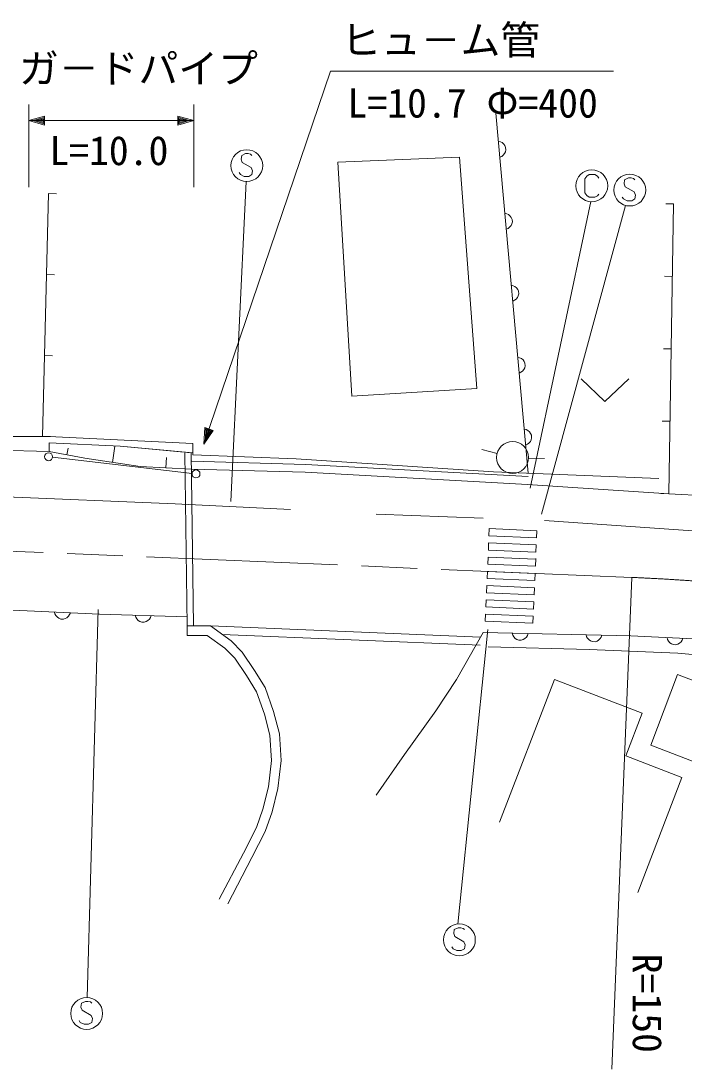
# Model space of a CAD drawing. Units: millimetres, scale not verified. Extents: x 40000 to 680000, y 20000 to 380000.
# Drawn here: x 186323 to 227957, y 269638 to 335469 of the extents above; entities that cross this region are included whole.
import ezdxf
from ezdxf.enums import TextEntityAlignment as Align

# ---------------------------------------------------------------- set-up
doc = ezdxf.new("R2010")
doc.units = ezdxf.units.MM
doc.header["$LTSCALE"] = 1000
doc.linetypes.add('CHAIN', pattern=[18.5, 12, -1.5, 3.5, -1.5])
for name, color, linetype, lineweight in [('M-BGD', 7, 'Continuous', 13), ('M-BGD-EXST', 7, 'Continuous', 13), ('M-BMK', 2, 'CHAIN', 13), ('M-STR-HTXT', 7, 'Continuous', 13), ('M-STR-STRC', 7, 'Continuous', 13)]:
    doc.layers.add(name, color=color, linetype=linetype, lineweight=lineweight)
doc.styles.add('ＭＳ ゴシック', font='')
doc.styles.get('ＭＳ ゴシック').set_extended_font_data('MS Gothic')

msp = doc.modelspace()

# ---------------------------------------------------------------- linework, layer by layer
at = {"layer": 'M-BGD'}
for p, q in [((218164, 307072), (216144, 329668)), ((216425, 327877), (216302, 327906)), ((216530, 327826), (216425, 327877)), ((216638, 327736), (216530, 327826)), ((216707, 327641), (216638, 327736)), ((216692, 327138), (216743, 327243)), ((216757, 327525), (216707, 327641)), ((216743, 327243), (216772, 327366)), ((216772, 327366), (216757, 327525)), ((214940, 312387), (213856, 326906)), ((216391, 326911), (216507, 326961)), ((216507, 326961), (216601, 327030)), ((216601, 327030), (216692, 327138)), ((188047, 324627), (187670, 309372)), ((188047, 324627), (188547, 324615)), ((227305, 323978), (226805, 323986)), ((227008, 305774), (227305, 323978)), ((216829, 323358), (216706, 323387)), ((216934, 323307), (216829, 323358)), ((217042, 323216), (216934, 323307)), ((217005, 322510), (217096, 322619)), ((217111, 323122), (217042, 323216)), ((217096, 322619), (217146, 322724)), ((217161, 323006), (217111, 323122)), ((217146, 322724), (217176, 322847)), ((217176, 322847), (217161, 323006)), ((216795, 322391), (216911, 322442)), ((216911, 322442), (217005, 322510)), ((187921, 319542), (188421, 319530)), ((227231, 319427), (226731, 319435)), ((217233, 318839), (217110, 318868)), ((217338, 318788), (217233, 318839)), ((217446, 318697), (217338, 318788)), ((217515, 318603), (217446, 318697)), ((217314, 317922), (217409, 317991)), ((217409, 317991), (217499, 318100)), ((217499, 318100), (217550, 318205)), ((217565, 318487), (217515, 318603)), ((217550, 318205), (217579, 318328)), ((217579, 318328), (217565, 318487)), ((217199, 317872), (217314, 317922)), ((227156, 314876), (226657, 314884)), ((187795, 314457), (188295, 314445)), ((217636, 314319), (217513, 314348)), ((217741, 314268), (217636, 314319)), ((217850, 314178), (217741, 314268)), ((217919, 314083), (217850, 314178)), ((217969, 313968), (217919, 314083)), ((217602, 313353), (217718, 313403)), ((217718, 313403), (217813, 313472)), ((217813, 313472), (217903, 313580)), ((217903, 313580), (217954, 313685)), ((217954, 313685), (217983, 313808)), ((217983, 313808), (217969, 313968)), ((221493, 312999), (222993, 311560)), ((222993, 311560), (224493, 312999)), ((207106, 311892), (214940, 312387)), ((227082, 310325), (226583, 310333)), ((218040, 309800), (217917, 309829)), ((218145, 309749), (218040, 309800)), ((218254, 309658), (218145, 309749)), ((218322, 309564), (218254, 309658)), ((218373, 309448), (218322, 309564)), ((218387, 309289), (218373, 309448)), ((188102, 308424), (173832, 308799)), ((188067, 309371), (175971, 309400)), ((187670, 309372), (188169, 309360)), ((197106, 308925), (188067, 309371)), ((188102, 308968), (192561, 308752)), ((188102, 308968), (192561, 308752)), ((188102, 308968), (188102, 308424)), ((192063, 307742), (192216, 308769)), ((192561, 308752), (197113, 308334)), ((192561, 308752), (197003, 308334)), ((197114, 308227), (197106, 308925)), ((218006, 308833), (218122, 308884)), ((218122, 308884), (218216, 308953)), ((218216, 308953), (218307, 309061)), ((218307, 309061), (218358, 309166)), ((218358, 309166), (218387, 309289)), ((190324, 308002), (188102, 308424)), ((189213, 308213), (189292, 308630)), ((196603, 308328), (196761, 297468)), ((197003, 308334), (197160, 297474)), ((203600, 307960), (197114, 308227)), ((216222, 308296), (215253, 308542)), ((188305, 308068), (197065, 307050)), ((193802, 307483), (190324, 308002)), ((197032, 307312), (193802, 307483)), ((195417, 307397), (195451, 308046)), ((197045, 307811), (204186, 307620)), ((215998, 307159), (203600, 307960)), ((204186, 307620), (218162, 306857)), ((218190, 308015), (219190, 307981)), ((197032, 307312), (204166, 307121)), ((204166, 307121), (218135, 306358)), ((226375, 306740), (215998, 307159)), ((218135, 306358), (227008, 305774)), ((227008, 305774), (226508, 305782)), ((227008, 305774), (236994, 305186)), ((215708, 303133), (215727, 303580)), ((215727, 303580), (218717, 303450)), ((218698, 303003), (215708, 303133)), ((218717, 303450), (218698, 303003)), ((215669, 302238), (215688, 302686)), ((218659, 302108), (215669, 302238)), ((218678, 302556), (215688, 302686)), ((218678, 302556), (218659, 302108)), ((215630, 301344), (215649, 301791)), ((218639, 301661), (215649, 301791)), ((218641, 301706), (218620, 301214)), ((215591, 300449), (215611, 300901)), ((218601, 300766), (215611, 300896)), ((218620, 301214), (215630, 301344)), ((218581, 300319), (215591, 300449)), ((218601, 300775), (218581, 300319)), ((215552, 299554), (215572, 300002)), ((218542, 299424), (215552, 299554)), ((218562, 299872), (215572, 300002)), ((218562, 299872), (218542, 299424)), ((168017, 299274), (191247, 298213)), ((215513, 298660), (215533, 299107)), ((218523, 298977), (215533, 299107)), ((218523, 298977), (218503, 298530)), ((188425, 298342), (188459, 298220)), ((188459, 298220), (188515, 298118)), ((189378, 298178), (189424, 298296)), ((191247, 298213), (196748, 298050)), ((218503, 298530), (215513, 298660)), ((188515, 298118), (188610, 298013)), ((188610, 298013), (188707, 297949)), ((188707, 297949), (188825, 297904)), ((188825, 297904), (188985, 297896)), ((188985, 297896), (189107, 297931)), ((189107, 297931), (189209, 297986)), ((189209, 297986), (189314, 298081)), ((189314, 298081), (189378, 298178)), ((193498, 298146), (193535, 298025)), ((193535, 298025), (193592, 297924)), ((193592, 297924), (193689, 297821)), ((193689, 297821), (193787, 297758)), ((193787, 297758), (193906, 297714)), ((193906, 297714), (194065, 297710)), ((194065, 297710), (194187, 297746)), ((194187, 297746), (194288, 297803)), ((194288, 297803), (194391, 297900)), ((194391, 297900), (194454, 297998)), ((194454, 297998), (194498, 298117)), ((215474, 297765), (215494, 298212)), ((218464, 297635), (215474, 297765)), ((218484, 298082), (215494, 298212)), ((218484, 298082), (218464, 297635)), ((196761, 297468), (198213, 297468)), ((196761, 297468), (196761, 296868)), ((198213, 297468), (199513, 296540)), ((215184, 296760), (198213, 297468)), ((215163, 296260), (198957, 296937)), ((215350, 297050), (213662, 294105)), ((215350, 297050), (224619, 296854)), ((217168, 297012), (217205, 296891)), ((218125, 296871), (218167, 296991)), ((221802, 296914), (221839, 296793)), ((196761, 296868), (198021, 296868)), ((198021, 296868), (199124, 296081)), ((199513, 296540), (200221, 295831)), ((217205, 296891), (217263, 296790)), ((217263, 296790), (217361, 296688)), ((217361, 296688), (217460, 296626)), ((217460, 296626), (217579, 296583)), ((217579, 296583), (217739, 296580)), ((217739, 296580), (217859, 296617)), ((217859, 296617), (217961, 296675)), ((217961, 296675), (218063, 296773)), ((218063, 296773), (218125, 296871)), ((221839, 296793), (221897, 296692)), ((221897, 296692), (221995, 296589)), ((221995, 296589), (222094, 296527)), ((222094, 296527), (222213, 296485)), ((222213, 296485), (222373, 296481)), ((222373, 296481), (222494, 296519)), ((222494, 296519), (222595, 296577)), ((222595, 296577), (222697, 296675)), ((222697, 296675), (222759, 296773)), ((222759, 296773), (222802, 296892)), ((224619, 296854), (230156, 296579)), ((226888, 296741), (226922, 296619)), ((226922, 296619), (226977, 296517)), ((226977, 296517), (227072, 296412)), ((227072, 296412), (227169, 296347)), ((227169, 296347), (227287, 296301)), ((227287, 296301), (227447, 296293)), ((227447, 296293), (227569, 296327)), ((227569, 296327), (227671, 296382)), ((227671, 296382), (227776, 296477)), ((227776, 296477), (227841, 296574)), ((227841, 296574), (227887, 296692)), ((199124, 296081), (199754, 295451)), ((200221, 295831), (200987, 294666)), ((221991, 295990), (215668, 296147)), ((227569, 295754), (221991, 295990)), ((232400, 295322), (227569, 295754)), ((199754, 295451), (200478, 294348)), ((200478, 294348), (201108, 293340)), ((200987, 294666), (201652, 293603)), ((227546, 294417), (225868, 289976)), ((227546, 294417), (232573, 292473)), ((213662, 294105), (212366, 292142)), ((219817, 294110), (216372, 285143)), ((225326, 291993), (219817, 294110)), ((201108, 293340), (201613, 291923)), ((201652, 293603), (202186, 292100)), ((201613, 291923), (201959, 290600)), ((202186, 292100), (202554, 290695)), ((212366, 292142), (210402, 289394)), ((224298, 289309), (225326, 291993)), ((201959, 290600), (202054, 289025)), ((202554, 290695), (202656, 289009)), ((225868, 289976), (230895, 288032)), ((202054, 289025), (201865, 287356)), ((202656, 289009), (202456, 287249)), ((210402, 289394), (208635, 286842)), ((227825, 287955), (224298, 289309)), ((227825, 287955), (225051, 280735)), ((201865, 287356), (201518, 285970)), ((202456, 287249), (202093, 285797)), ((201518, 285970), (201108, 284804)), ((202093, 285797), (201661, 284567)), ((201108, 284804), (200289, 283198)), ((201661, 284567), (200821, 282920)), ((200289, 283198), (198777, 280300)), ((200821, 282920), (199309, 280022))]:
    msp.add_line(p, q, dxfattribs=at)
for centre, major_axis in [((217191, 308050), (1000, 0)), ((188057, 308096), (250, 0)), ((197313, 307021), (250, 0))]:
    msp.add_ellipse(centre, major_axis=major_axis, ratio=0.999761, dxfattribs=at)
at = {"layer": 'M-BGD-EXST'}
for p, q in [((200182, 327021), (200142, 326781)), ((200142, 326781), (200222, 326581)), ((200422, 327141), (200182, 327021)), ((200222, 326581), (200782, 326261)), ((200582, 327141), (200422, 327141)), ((200742, 327101), (200582, 327141)), ((200822, 327021), (200742, 327101)), ((200102, 325821), (200022, 325941)), ((200782, 326261), (200862, 326061)), ((200862, 326061), (200822, 325821)), ((200454, 325383), (199494, 305282)), ((200342, 325701), (200102, 325821)), ((200622, 325701), (200342, 325701)), ((200822, 325821), (200622, 325701)), ((221843, 325714), (221723, 325554)), ((221723, 325554), (221723, 324675)), ((222003, 325834), (221843, 325714)), ((222363, 325834), (222003, 325834)), ((222523, 325714), (222363, 325834)), ((222603, 325594), (222523, 325714)), ((224229, 325486), (224189, 325246)), ((224189, 325246), (224269, 325046)), ((224469, 325606), (224229, 325486)), ((224629, 325606), (224469, 325606)), ((224789, 325566), (224629, 325606)), ((224869, 325486), (224789, 325566)), ((221723, 324675), (221843, 324515)), ((222523, 324475), (222603, 324595)), ((224269, 325046), (224829, 324726)), ((224829, 324726), (224909, 324526)), ((222098, 324133), (218295, 306129)), ((221843, 324515), (222003, 324395)), ((222003, 324395), (222363, 324395)), ((222363, 324395), (222523, 324475)), ((224149, 324286), (224069, 324406)), ((224389, 324166), (224149, 324286)), ((224669, 324166), (224389, 324166)), ((224869, 324286), (224669, 324166)), ((224909, 324526), (224869, 324286)), ((224287, 323882), (219009, 304490)), ((191175, 298502), (190480, 274140)), ((215630, 297242), (213762, 278743)), ((213772, 278515), (213532, 278395)), ((213932, 278515), (213772, 278515)), ((214092, 278475), (213932, 278515)), ((214172, 278395), (214092, 278475)), ((213532, 278395), (213492, 278155)), ((213492, 278155), (213572, 277955)), ((213572, 277955), (214132, 277636)), ((213452, 277196), (213372, 277316)), ((213692, 277076), (213452, 277196)), ((214172, 277196), (213972, 277076)), ((214132, 277636), (214212, 277436)), ((214212, 277436), (214172, 277196)), ((213972, 277076), (213692, 277076)), ((190368, 273889), (190128, 273769)), ((190528, 273889), (190368, 273889)), ((190688, 273849), (190528, 273889)), ((190128, 273769), (190088, 273529)), ((190088, 273529), (190168, 273329)), ((190168, 273329), (190728, 273009)), ((190768, 273769), (190688, 273849)), ((190048, 272569), (189968, 272689)), ((190288, 272449), (190048, 272569)), ((190768, 272569), (190568, 272449)), ((190728, 273009), (190808, 272809)), ((190808, 272809), (190768, 272569)), ((190568, 272449), (190288, 272449))]:
    msp.add_line(p, q, dxfattribs=at)
for centre in [(200502, 326381), (222163, 325115), (224549, 324846), (213852, 277755), (190448, 273129)]:
    msp.add_ellipse(centre, major_axis=(1000, 0), ratio=0.999761, dxfattribs=at)
at = {"layer": 'M-BMK'}
msp.add_line((224686, 300519), (168934, 302867), dxfattribs=at)
msp.add_ellipse((218083, 150714), major_axis=(149986, 0), ratio=0.999761, start_param=1.247155, end_param=1.526756, dxfattribs=at)
at = {"layer": 'M-STR-HTXT'}
for p, q in [((197815, 308890), (205757, 332307)), ((205757, 332307), (223526, 332307)), ((186809, 325039), (186809, 330211)), ((197174, 330211), (197174, 325039)), ((186809, 329211), (187809, 329491)), ((186809, 329211), (197174, 329211)), ((187809, 328931), (186809, 329211)), ((187089, 329211), (187769, 329411)), ((187769, 329011), (187089, 329211)), ((187249, 329211), (187729, 329331)), ((187729, 329091), (187249, 329211)), ((187489, 329211), (187689, 329251)), ((187689, 329171), (187489, 329211)), ((187689, 329251), (187689, 329171)), ((187729, 329331), (187729, 329091)), ((187769, 329411), (187769, 329011)), ((187809, 329491), (187809, 328931)), ((196174, 328931), (196174, 329491)), ((196174, 329491), (197174, 329211)), ((197174, 329211), (196174, 328931)), ((196214, 329011), (196214, 329411)), ((196214, 329411), (196894, 329211)), ((196894, 329211), (196214, 329011)), ((196254, 329091), (196254, 329331)), ((196254, 329331), (196734, 329211)), ((196734, 329211), (196254, 329091)), ((196294, 329171), (196294, 329251)), ((196294, 329251), (196494, 329211)), ((196494, 329211), (196294, 329171)), ((213856, 326906), (206210, 326598)), ((206210, 326598), (207106, 311892)), ((197815, 308890), (197871, 309926)), ((198401, 309747), (197815, 308890)), ((197871, 309926), (198401, 309747)), ((197905, 309155), (197934, 309863)), ((198313, 309735), (197905, 309155)), ((197934, 309863), (198313, 309735)), ((197956, 309306), (197997, 309799)), ((198224, 309722), (197956, 309306)), ((197997, 309799), (198224, 309722)), ((198033, 309534), (198060, 309736)), ((198135, 309710), (198033, 309534)), ((198060, 309736), (198135, 309710)), ((224686, 300519), (223425, 269638))]:
    msp.add_line(p, q, dxfattribs=at)
at = {"layer": 'M-STR-STRC'}
for p, q in [((136454, 307628), (196008, 305135)), ((196008, 305135), (203237, 304792)), ((208616, 304499), (215338, 304249)), ((219190, 304083), (232336, 303179))]:
    msp.add_line(p, q, dxfattribs=at)

# ---------------------------------------------------------------- texts
at = {"layer": 'M-STR-HTXT', "style": 'ＭＳ ゴシック'}
for s, p in [('ヒュ－ム管', (206424, 332806)), ('ガ－ドパイプ', (186200, 331018)), ('L=10.7 Φ=400', (206826, 328847)), ('L=10.0', (188099, 325862))]:
    msp.add_text(s, height=1833, dxfattribs=at).set_placement(p, align=Align.BOTTOM_LEFT)
msp.add_text('R=150', height=1833, rotation=270, dxfattribs=at).set_placement((224190, 276887), align=Align.BOTTOM_LEFT)

doc.saveas('drawing.dxf')
